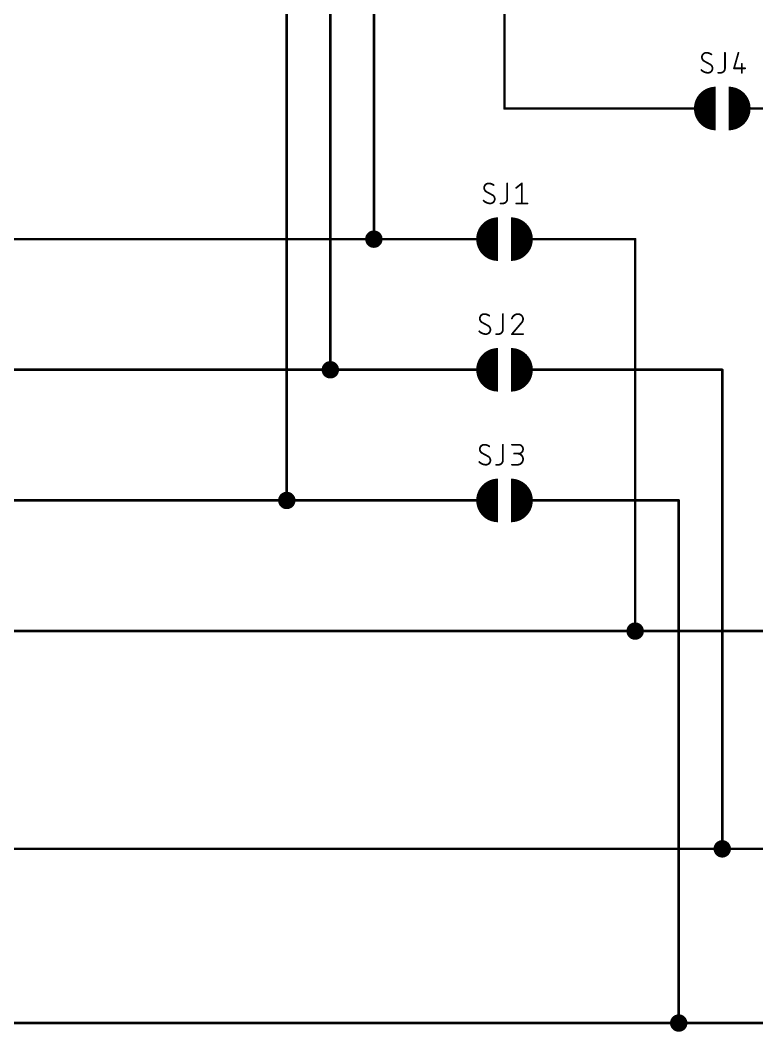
# Model space of a CAD drawing. Extents: x 0 to 264, y 0 to 180.
# Drawn here: x 103.8 to 146.8, y 60.5 to 119.4 of the extents above; entities that cross this region are included whole.
import ezdxf

# ---------------------------------------------------------------- set-up
doc = ezdxf.new("R2010")
doc.units = 0
for name, color, linetype in [('91', 122, 'CONTINUOUS'), ('94', 12, 'CONTINUOUS'), ('95', 251, 'CONTINUOUS')]:
    doc.layers.add(name, color=color, linetype=linetype)

msp = doc.modelspace()

# ---------------------------------------------------------------- linework, layer by layer
at = {"layer": '91', "const_width": 0.1524}
for points in [[(132.08, 114.3), (132.08, 149.86)], [(124.46, 142.24), (124.46, 106.68)], [(121.92, 99.06), (121.92, 139.7)], [(119.38, 91.44), (119.38, 137.16)], [(139.7, 114.3), (132.08, 114.3)], [(124.46, 106.68), (93.06, 106.68)], [(127, 106.68), (124.46, 106.68)], [(137.16, 106.68), (139.7, 106.68)], [(139.7, 106.68), (139.7, 83.82)], [(93.06, 99.06), (121.92, 99.06)], [(127, 99.06), (121.92, 99.06)], [(137.16, 99.06), (144.78, 99.06)], [(144.78, 99.06), (144.78, 71.12)], [(93.06, 91.44), (119.38, 91.44)], [(127, 91.44), (119.38, 91.44)], [(137.16, 91.44), (142.24, 91.44)], [(142.24, 91.44), (142.24, 60.96)], [(78.74, 83.82), (139.7, 83.82)], [(139.7, 83.82), (152.4, 83.82)], [(93.98, 71.12), (144.78, 71.12)], [(144.78, 71.12), (157.48, 71.12)], [(93.98, 60.96), (142.24, 60.96)], [(160.02, 60.96), (142.24, 60.96)]]:
    msp.add_lwpolyline(points, dxfattribs=at)
at = {"layer": '91'}
for points, const_width in [([(132.08, 114.3381, 1), (132.08, 114.2619)], 0.0762), ([(132.0419, 114.3, 1), (132.1181, 114.3)], 0.0762), ([(139.7, 114.2619, 1), (139.7, 114.3381)], 0.0762), ([(124.46, 106.426, 1), (124.46, 106.934, 1), (124.46, 106.426)], 0.508), ([(124.46, 106.7181, 1), (124.46, 106.6419)], 0.0762), ([(124.4219, 106.68, 1), (124.4981, 106.68)], 0.0762), ([(124.46, 106.6419, 1), (124.46, 106.7181)], 0.0762), ([(127, 106.6419, 1), (127, 106.7181)], 0.0762), ([(137.16, 106.7181, 1), (137.16, 106.6419)], 0.0762), ([(139.7381, 106.68, 1), (139.6619, 106.68)], 0.0762), ([(139.7, 106.6419, 1), (139.7, 106.7181)], 0.0762), ([(121.92, 98.806, 1), (121.92, 99.314, 1), (121.92, 98.806)], 0.508), ([(121.92, 99.0981, 1), (121.92, 99.0219)], 0.0762), ([(121.92, 99.0219, 1), (121.92, 99.0981)], 0.0762), ([(127, 99.0219, 1), (127, 99.0981)], 0.0762), ([(137.16, 99.0981, 1), (137.16, 99.0219)], 0.0762), ([(144.8181, 99.06, 1), (144.7419, 99.06)], 0.0762), ([(144.78, 99.0219, 1), (144.78, 99.0981)], 0.0762), ([(121.8819, 99.06, 1), (121.9581, 99.06)], 0.0762), ([(119.38, 91.186, 1), (119.38, 91.694, 1), (119.38, 91.186)], 0.508), ([(119.38, 91.4781, 1), (119.38, 91.4019)], 0.0762), ([(119.3419, 91.44, 1), (119.4181, 91.44)], 0.0762), ([(119.38, 91.4019, 1), (119.38, 91.4781)], 0.0762), ([(127, 91.4019, 1), (127, 91.4781)], 0.0762), ([(137.16, 91.4781, 1), (137.16, 91.4019)], 0.0762), ([(142.2781, 91.44, 1), (142.2019, 91.44)], 0.0762), ([(142.24, 91.4019, 1), (142.24, 91.4781)], 0.0762), ([(139.7, 83.566, 1), (139.7, 84.074, 1), (139.7, 83.566)], 0.508), ([(139.7, 83.8581, 1), (139.7, 83.7819)], 0.0762), ([(139.6619, 83.82, 1), (139.7381, 83.82)], 0.0762), ([(139.7, 83.7819, 1), (139.7, 83.8581)], 0.0762), ([(144.78, 70.866, 1), (144.78, 71.374, 1), (144.78, 70.866)], 0.508), ([(144.78, 71.1581, 1), (144.78, 71.0819)], 0.0762), ([(144.7419, 71.12, 1), (144.8181, 71.12)], 0.0762), ([(144.78, 71.0819, 1), (144.78, 71.1581)], 0.0762), ([(142.24, 60.706, 1), (142.24, 61.214, 1), (142.24, 60.706)], 0.508), ([(142.24, 60.9981, 1), (142.24, 60.9219)], 0.0762), ([(142.2019, 60.96, 1), (142.2781, 60.96)], 0.0762), ([(142.24, 60.9219, 1), (142.24, 60.9981)], 0.0762)]:
    msp.add_lwpolyline(points, format="xyb", dxfattribs=dict(at, const_width=const_width))
at = {"layer": '94'}
for points, const_width in [([(144.399, 114.935, 1), (144.399, 113.665)], 1.27), ([(145.161, 113.665, 1), (145.161, 114.935)], 1.27), ([(139.7, 114.3381, 1), (139.7, 114.2619)], 0.0762), ([(142.24, 114.3381, 1), (142.24, 114.2619)], 0.0762), ([(142.24, 114.2619, 1), (142.24, 114.3381)], 0.0762), ([(143.129, 114.2619, 1), (143.129, 114.3381)], 0.0762), ([(146.431, 114.3381, 1), (146.431, 114.2619)], 0.0762), ([(131.699, 107.315, 1), (131.699, 106.045)], 1.27), ([(132.461, 106.045, 1), (132.461, 107.315)], 1.27), ([(127, 106.7181, 1), (127, 106.6419)], 0.0762), ([(129.54, 106.7181, 1), (129.54, 106.6419)], 0.0762), ([(129.54, 106.6419, 1), (129.54, 106.7181)], 0.0762), ([(130.429, 106.6419, 1), (130.429, 106.7181)], 0.0762), ([(133.731, 106.7181, 1), (133.731, 106.6419)], 0.0762), ([(134.62, 106.7181, 1), (134.62, 106.6419)], 0.0762), ([(134.62, 106.6419, 1), (134.62, 106.7181)], 0.0762), ([(137.16, 106.6419, 1), (137.16, 106.7181)], 0.0762), ([(131.699, 99.695, 1), (131.699, 98.425)], 1.27), ([(132.461, 98.425, 1), (132.461, 99.695)], 1.27), ([(127, 99.0981, 1), (127, 99.0219)], 0.0762), ([(129.54, 99.0981, 1), (129.54, 99.0219)], 0.0762), ([(129.54, 99.0219, 1), (129.54, 99.0981)], 0.0762), ([(130.429, 99.0219, 1), (130.429, 99.0981)], 0.0762), ([(133.731, 99.0981, 1), (133.731, 99.0219)], 0.0762), ([(134.62, 99.0981, 1), (134.62, 99.0219)], 0.0762), ([(134.62, 99.0219, 1), (134.62, 99.0981)], 0.0762), ([(137.16, 99.0219, 1), (137.16, 99.0981)], 0.0762), ([(131.699, 92.075, 1), (131.699, 90.805)], 1.27), ([(132.461, 90.805, 1), (132.461, 92.075)], 1.27), ([(127, 91.4781, 1), (127, 91.4019)], 0.0762), ([(129.54, 91.4781, 1), (129.54, 91.4019)], 0.0762), ([(129.54, 91.4019, 1), (129.54, 91.4781)], 0.0762), ([(130.429, 91.4019, 1), (130.429, 91.4781)], 0.0762), ([(133.731, 91.4781, 1), (133.731, 91.4019)], 0.0762), ([(134.62, 91.4781, 1), (134.62, 91.4019)], 0.0762), ([(134.62, 91.4019, 1), (134.62, 91.4781)], 0.0762), ([(137.16, 91.4019, 1), (137.16, 91.4781)], 0.0762)]:
    msp.add_lwpolyline(points, format="xyb", dxfattribs=dict(at, const_width=const_width))
at = {"layer": '94', "const_width": 0.1524}
for points in [[(139.7, 114.3), (142.24, 114.3)], [(142.24, 114.3), (143.129, 114.3)], [(147.32, 114.3), (146.431, 114.3)], [(127, 106.68), (129.54, 106.68)], [(129.54, 106.68), (130.429, 106.68)], [(134.62, 106.68), (133.731, 106.68)], [(137.16, 106.68), (134.62, 106.68)], [(127, 99.06), (129.54, 99.06)], [(129.54, 99.06), (130.429, 99.06)], [(134.62, 99.06), (133.731, 99.06)], [(137.16, 99.06), (134.62, 99.06)], [(127, 91.44), (129.54, 91.44)], [(129.54, 91.44), (130.429, 91.44)], [(134.62, 91.44), (133.731, 91.44)], [(137.16, 91.44), (134.62, 91.44)]]:
    msp.add_lwpolyline(points, dxfattribs=at)
at = {"layer": '95'}
for points, const_width in [([(143.8529, 117.5512, 0.4142), (143.5933, 117.2916)], 0.1016), ([(144.145, 117.4538, 0.1623), (143.8529, 117.5512)], 0.1016), ([(143.8529, 117.5766, 1), (143.8529, 117.5258)], 0.0508), ([(143.8529, 117.5258, 1), (143.8529, 117.5766)], 0.0508), ([(144.1298, 117.4335, 1), (144.1602, 117.4742)], 0.0508), ([(144.9639, 117.5512, 1), (144.9131, 117.5512)], 0.0508), ([(145.7499, 117.5442, 1), (145.701, 117.5582)], 0.0508), ([(143.5933, 117.2916, 0.2656), (143.7231, 117.0644)], 0.1016), ([(143.6187, 117.2916, 1), (143.5679, 117.2916)], 0.0508), ([(143.5679, 117.2916, 1), (143.6187, 117.2916)], 0.0508), ([(143.7352, 117.0867, 1), (143.7109, 117.0421)], 0.0508), ([(143.7102, 117.0425, 1), (143.736, 117.0862)], 0.0508), ([(144.2099, 116.6424, 0.2656), (144.0801, 116.8696)], 0.1016), ([(144.093, 116.8915, 1), (144.0672, 116.8477)], 0.0508), ([(144.0679, 116.8473, 1), (144.0923, 116.8919)], 0.0508), ([(145.9456, 116.9021, 1), (145.8948, 116.9021)], 0.0508), ([(143.5608, 116.5451, 0.2), (143.9503, 116.3828)], 0.1016), ([(143.5788, 116.563, 1), (143.5428, 116.5272)], 0.0508), ([(143.9503, 116.3828, 0.4142), (144.2099, 116.6424)], 0.1016), ([(143.9503, 116.4082, 1), (143.9503, 116.3574)], 0.0508), ([(143.9503, 116.3574, 1), (143.9503, 116.4082)], 0.0508), ([(144.2353, 116.6424, 1), (144.1845, 116.6424)], 0.0508), ([(144.1845, 116.6424, 1), (144.2353, 116.6424)], 0.0508), ([(144.549, 116.4082, 1), (144.549, 116.3574)], 0.0508), ([(144.6788, 116.3828, 0.4142), (144.9385, 116.6424)], 0.1016), ([(144.6788, 116.4082, 1), (144.6788, 116.3574)], 0.0508), ([(144.6788, 116.3574, 1), (144.6788, 116.4082)], 0.0508), ([(144.9639, 116.6424, 1), (144.9131, 116.6424)], 0.0508), ([(144.9131, 116.6424, 1), (144.9639, 116.6424)], 0.0508), ([(145.4658, 116.6678, 1), (145.4658, 116.617)], 0.0508), ([(145.4414, 116.6494, 1), (145.4902, 116.6355)], 0.0508), ([(145.8948, 116.3828, 1), (145.9456, 116.3828)], 0.0508), ([(146.1149, 116.617, 1), (146.1149, 116.6678)], 0.0508), ([(131.1529, 109.9312, 0.4142), (130.8933, 109.6716)], 0.1016), ([(131.445, 109.8338, 0.1623), (131.1529, 109.9312)], 0.1016), ([(131.1529, 109.9566, 1), (131.1529, 109.9058)], 0.0508), ([(131.1529, 109.9058, 1), (131.1529, 109.9566)], 0.0508), ([(131.4298, 109.8135, 1), (131.4602, 109.8542)], 0.0508), ([(132.2639, 109.9312, 1), (132.2131, 109.9312)], 0.0508), ([(133.1157, 109.9312, 1), (133.065, 109.9312)], 0.0508), ([(133.1062, 109.9114, 1), (133.0745, 109.951)], 0.0508), ([(130.8933, 109.6716, 0.2656), (131.0231, 109.4444)], 0.1016), ([(130.9187, 109.6716, 1), (130.8679, 109.6716)], 0.0508), ([(130.8679, 109.6716, 1), (130.9187, 109.6716)], 0.0508), ([(131.0352, 109.4667, 1), (131.0109, 109.4221)], 0.0508), ([(131.0102, 109.4225, 1), (131.036, 109.4662)], 0.0508), ([(131.5099, 109.0224, 0.2656), (131.3801, 109.2496)], 0.1016), ([(131.393, 109.2715, 1), (131.3672, 109.2277)], 0.0508), ([(131.3679, 109.2273, 1), (131.3923, 109.2719)], 0.0508), ([(132.7499, 109.6914, 1), (132.7817, 109.6517)], 0.0508), ([(130.8608, 108.9251, 0.2), (131.2503, 108.7628)], 0.1016), ([(130.8788, 108.943, 1), (130.8428, 108.9072)], 0.0508), ([(131.2503, 108.7628, 0.4142), (131.5099, 109.0224)], 0.1016), ([(131.2503, 108.7882, 1), (131.2503, 108.7374)], 0.0508), ([(131.2503, 108.7374, 1), (131.2503, 108.7882)], 0.0508), ([(131.5353, 109.0224, 1), (131.4845, 109.0224)], 0.0508), ([(131.4845, 109.0224, 1), (131.5353, 109.0224)], 0.0508), ([(131.849, 108.7882, 1), (131.849, 108.7374)], 0.0508), ([(131.9788, 108.7628, 0.4142), (132.2385, 109.0224)], 0.1016), ([(131.9788, 108.7882, 1), (131.9788, 108.7374)], 0.0508), ([(131.9788, 108.7374, 1), (131.9788, 108.7882)], 0.0508), ([(132.2639, 109.0224, 1), (132.2131, 109.0224)], 0.0508), ([(132.2131, 109.0224, 1), (132.2639, 109.0224)], 0.0508), ([(132.7658, 108.7882, 1), (132.7658, 108.7374)], 0.0508), ([(133.065, 108.7628, 1), (133.1157, 108.7628)], 0.0508), ([(133.4149, 108.7374, 1), (133.4149, 108.7882)], 0.0508), ([(130.8989, 102.3112, 0.4142), (130.6393, 102.0516)], 0.1016), ([(130.6393, 102.0516, 0.2656), (130.7691, 101.8244)], 0.1016), ([(130.6647, 102.0516, 1), (130.6139, 102.0516)], 0.0508), ([(130.6139, 102.0516, 1), (130.6647, 102.0516)], 0.0508), ([(131.191, 102.2138, 0.1623), (130.8989, 102.3112)], 0.1016), ([(130.8989, 102.3366, 1), (130.8989, 102.2858)], 0.0508), ([(130.8989, 102.2858, 1), (130.8989, 102.3366)], 0.0508), ([(131.1758, 102.1935, 1), (131.2062, 102.2342)], 0.0508), ([(132.0099, 102.3112, 1), (131.9591, 102.3112)], 0.0508), ([(132.8688, 102.3112, 0.3252), (132.5118, 102.0516)], 0.1016), ([(132.4876, 102.0594, 1), (132.536, 102.0437)], 0.0508), ([(133.1609, 102.0191, 0.4142), (132.8688, 102.3112)], 0.1016), ([(132.8688, 102.3366, 1), (132.8688, 102.2858)], 0.0508), ([(132.8688, 102.2858, 1), (132.8688, 102.3366)], 0.0508), ([(133.0635, 101.7919, 0.2053), (133.1609, 102.0191)], 0.1016), ([(133.1863, 102.0191, 1), (133.1355, 102.0191)], 0.0508), ([(130.7812, 101.8467, 1), (130.7569, 101.8021)], 0.0508), ([(130.7562, 101.8025, 1), (130.782, 101.8462)], 0.0508), ([(131.2559, 101.4024, 0.2656), (131.1261, 101.6296)], 0.1016), ([(131.139, 101.6515, 1), (131.1132, 101.6077)], 0.0508), ([(131.1139, 101.6073, 1), (131.1383, 101.6519)], 0.0508), ([(133.046, 101.8103, 1), (133.0811, 101.7735)], 0.0508), ([(133.0829, 101.7755, 1), (133.0442, 101.8084)], 0.0508), ([(133.1355, 102.0191, 1), (133.1863, 102.0191)], 0.0508), ([(130.6068, 101.3051, 0.2), (130.9963, 101.1428)], 0.1016), ([(130.6248, 101.323, 1), (130.5888, 101.2872)], 0.0508), ([(130.9963, 101.1428, 0.4142), (131.2559, 101.4024)], 0.1016), ([(130.9963, 101.1682, 1), (130.9963, 101.1174)], 0.0508), ([(130.9963, 101.1174, 1), (130.9963, 101.1682)], 0.0508), ([(131.2813, 101.4024, 1), (131.2305, 101.4024)], 0.0508), ([(131.2305, 101.4024, 1), (131.2813, 101.4024)], 0.0508), ([(131.595, 101.1682, 1), (131.595, 101.1174)], 0.0508), ([(131.7248, 101.1428, 0.4142), (131.9845, 101.4024)], 0.1016), ([(131.7248, 101.1682, 1), (131.7248, 101.1174)], 0.0508), ([(131.7248, 101.1174, 1), (131.7248, 101.1682)], 0.0508), ([(132.0099, 101.4024, 1), (131.9591, 101.4024)], 0.0508), ([(131.9591, 101.4024, 1), (132.0099, 101.4024)], 0.0508), ([(132.4924, 101.1593, 1), (132.5312, 101.1263)], 0.0508), ([(132.5118, 101.1682, 1), (132.5118, 101.1174)], 0.0508), ([(133.1609, 101.1174, 1), (133.1609, 101.1682)], 0.0508), ([(130.8989, 94.6912, 0.4142), (130.6393, 94.4316)], 0.1016), ([(130.6393, 94.4316, 0.2656), (130.7691, 94.2044)], 0.1016), ([(130.6647, 94.4316, 1), (130.6139, 94.4316)], 0.0508), ([(130.6139, 94.4316, 1), (130.6647, 94.4316)], 0.0508), ([(131.191, 94.5938, 0.1623), (130.8989, 94.6912)], 0.1016), ([(130.8989, 94.7166, 1), (130.8989, 94.6658)], 0.0508), ([(130.8989, 94.6658, 1), (130.8989, 94.7166)], 0.0508), ([(131.1758, 94.5735, 1), (131.2062, 94.6142)], 0.0508), ([(132.0099, 94.6912, 1), (131.9591, 94.6912)], 0.0508), ([(132.5118, 94.7166, 1), (132.5118, 94.6658)], 0.0508), ([(132.9013, 94.1719, 1), (132.9013, 94.6912)], 0.1016), ([(132.9013, 94.7166, 1), (132.9013, 94.6658)], 0.0508), ([(132.9013, 94.6658, 1), (132.9013, 94.7166)], 0.0508), ([(130.7812, 94.2267, 1), (130.7569, 94.1821)], 0.0508), ([(130.7562, 94.1825, 1), (130.782, 94.2262)], 0.0508), ([(130.9963, 93.5228, 0.4142), (131.2559, 93.7824)], 0.1016), ([(131.2559, 93.7824, 0.2656), (131.1261, 94.0096)], 0.1016), ([(131.139, 94.0315, 1), (131.1132, 93.9877)], 0.0508), ([(131.1139, 93.9873, 1), (131.1383, 94.0319)], 0.0508), ([(131.2813, 93.7824, 1), (131.2305, 93.7824)], 0.0508), ([(131.2305, 93.7824, 1), (131.2813, 93.7824)], 0.0508), ([(131.7248, 93.5228, 0.4142), (131.9845, 93.7824)], 0.1016), ([(132.0099, 93.7824, 1), (131.9591, 93.7824)], 0.0508), ([(131.9591, 93.7824, 1), (132.0099, 93.7824)], 0.0508), ([(132.6416, 94.1973, 1), (132.6416, 94.1465)], 0.0508), ([(132.8364, 93.5228, 1), (132.8364, 94.1719)], 0.1016), ([(132.8364, 94.1973, 1), (132.8364, 94.1465)], 0.0508), ([(132.9013, 94.1973, 1), (132.9013, 94.1465)], 0.0508), ([(132.9013, 94.1465, 1), (132.9013, 94.1973)], 0.0508), ([(130.6068, 93.6851, 0.2), (130.9963, 93.5228)], 0.1016), ([(130.6248, 93.703, 1), (130.5888, 93.6672)], 0.0508), ([(130.9963, 93.5482, 1), (130.9963, 93.4974)], 0.0508), ([(130.9963, 93.4974, 1), (130.9963, 93.5482)], 0.0508), ([(131.595, 93.5482, 1), (131.595, 93.4974)], 0.0508), ([(131.7248, 93.5482, 1), (131.7248, 93.4974)], 0.0508), ([(131.7248, 93.4974, 1), (131.7248, 93.5482)], 0.0508), ([(132.5118, 93.5482, 1), (132.5118, 93.4974)], 0.0508), ([(132.8364, 93.5482, 1), (132.8364, 93.4974)], 0.0508), ([(132.8364, 93.4974, 1), (132.8364, 93.5482)], 0.0508)]:
    msp.add_lwpolyline(points, format="xyb", dxfattribs=dict(at, const_width=const_width))
at = {"layer": '95', "const_width": 0.1016}
for points in [[(144.9385, 117.5512), (144.9385, 116.6424)], [(145.7254, 117.5512), (145.4658, 116.6424)], [(144.0801, 116.8696), (143.7231, 117.0644)], [(145.9202, 116.9021), (145.9202, 116.3828)], [(144.6788, 116.3828), (144.549, 116.3828)], [(145.4658, 116.6424), (146.1149, 116.6424)], [(132.2385, 109.9312), (132.2385, 109.0224)], [(132.7658, 109.6716), (133.0904, 109.9312)], [(133.0904, 109.9312), (133.0904, 108.7628)], [(131.3801, 109.2496), (131.0231, 109.4444)], [(131.9788, 108.7628), (131.849, 108.7628)], [(132.7658, 108.7628), (133.4149, 108.7628)], [(131.9845, 102.3112), (131.9845, 101.4024)], [(131.1261, 101.6296), (130.7691, 101.8244)], [(133.0635, 101.7919), (132.5118, 101.1428)], [(131.7248, 101.1428), (131.595, 101.1428)], [(132.5118, 101.1428), (133.1609, 101.1428)], [(131.9845, 94.6912), (131.9845, 93.7824)], [(132.5118, 94.6912), (132.9013, 94.6912)], [(131.1261, 94.0096), (130.7691, 94.2044)], [(132.9013, 94.1719), (132.6416, 94.1719)], [(131.7248, 93.5228), (131.595, 93.5228)], [(132.5118, 93.5228), (132.8364, 93.5228)]]:
    msp.add_lwpolyline(points, dxfattribs=at)

doc.saveas('drawing.dxf')
